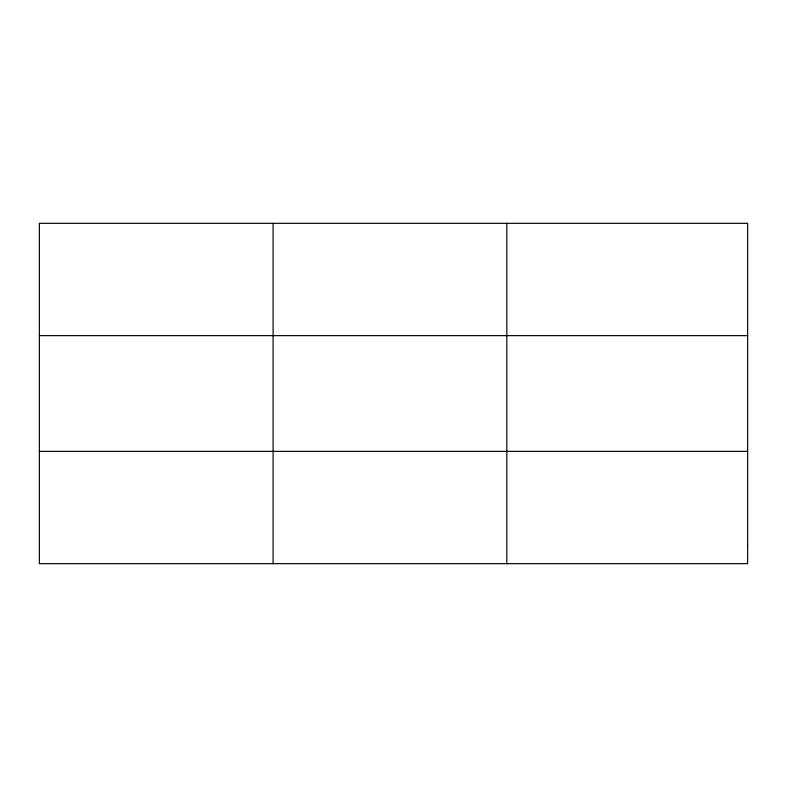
<?xml version="1.0" encoding="UTF-8"?>
<svg xmlns="http://www.w3.org/2000/svg" width="787" height="787" viewBox="0 0 787 787"><rect width="100%" height="100%" fill="white"/><g stroke="black" fill="none" stroke-linecap="round" stroke-linejoin="round"><path stroke-width="1.18" d="M273.089 223.331L273.089 563.669M506.828 223.331L506.828 563.669M39.35 335.646L747.65 335.646M39.35 451.354L747.65 451.354M747.65 544.948L747.65 563.669L39.35 563.669L39.35 223.331L747.65 223.331L747.65 544.948"/></g></svg>
